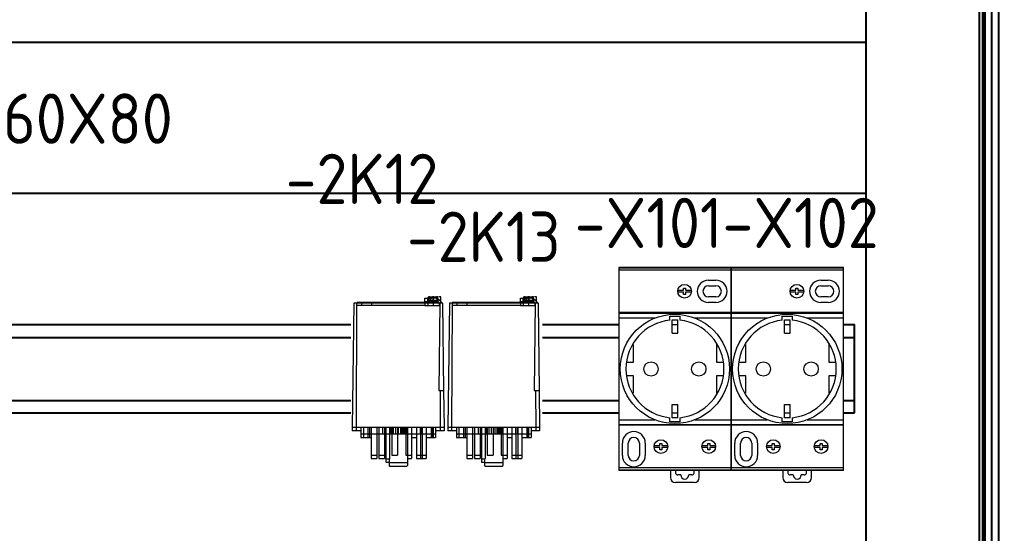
# Model space of a CAD drawing. Header units: millimetres. Extents: x 42151 to 59780, y 37376 to 44547.
# Drawn here: x 47415.8 to 47805.2, y 43349.3 to 43553.8 of the extents above; entities that cross this region are included whole.
import ezdxf
from ezdxf.enums import TextEntityAlignment as Align

# ---------------------------------------------------------------- set-up
doc = ezdxf.new("R2010")
doc.units = ezdxf.units.MM
doc.set_wipeout_variables(frame=1)
doc.layers.add('! NO PLOT !', color=7, linetype='Continuous', true_color=0xff75dd, plot=False)
doc.layers.add('000-PI-Oprema', color=30, linetype='Continuous', lineweight=5)
for name, color, linetype in [('000-PI-ORMAR', 2, 'Continuous'), ('000-PI_TEXT', 7, 'Continuous'), ('002-PI-Kabelska kanalica', 150, 'Continuous'), ('004-PI-DIN Šina', 3, 'Continuous'), ('SI-Ormari', 51, 'Continuous')]:
    doc.layers.add(name, color=color, linetype=linetype)
doc.styles.add('PI0', font='isocpeur.ttf', dxfattribs={"width": 0.9})

# ---------------------------------------------------------------- blocks, each defined once
blk = doc.blocks.new('2000x800_montazna ploca')
at = {"layer": '000-PI-ORMAR'}
blk.add_line((-3634.67, 1646.19), (-3634.67, -243.81), dxfattribs=at)
blk = doc.blocks.new('*U90')
at = {"layer": '002-PI-Kabelska kanalica'}
blk.add_line((80, -100), (80, 1630), dxfattribs=at)
blk = doc.blocks.new('A9A15310')
at = {"layer": '000-PI-Oprema'}
blk.add_line((48563.46, 37606.01), (48555.96, 37606.01), dxfattribs=at)
for centre, start, end in [((48555.96, 37608.01), 180, 270), ((48563.46, 37608.01), 270, 0)]:
    blk.add_arc(centre, 2, start, end, dxfattribs=at)
blk.add_wipeout([(48533.42, 37691.62), (48578.12, 37691.62), (48578.12, 37610.81), (48533.42, 37610.81)]).dxf.layer = '000-PI-Oprema'
for p, q in [((48533.42, 37691.62), (48533.42, 37610.81)), ((48578.12, 37691.62), (48533.42, 37691.62)), ((48533.42, 37691.47), (48578.12, 37691.47)), ((48578.12, 37690.47), (48533.42, 37690.47)), ((48578.12, 37610.81), (48578.12, 37691.62)), ((48569.12, 37686.56), (48572.07, 37686.56)), ((48556.92, 37682.51), (48559.22, 37682.51)), ((48559.22, 37682.51), (48559.22, 37683.36)), ((48559.22, 37683.36), (48560.02, 37683.36)), ((48560.02, 37683.36), (48560.02, 37682.51)), ((48560.02, 37682.51), (48562.32, 37682.51)), ((48569.12, 37684.31), (48572.07, 37684.31)), ((48559.22, 37681.71), (48556.92, 37681.71)), ((48559.22, 37680.86), (48559.22, 37681.71)), ((48560.02, 37680.86), (48559.22, 37680.86)), ((48560.02, 37681.71), (48560.02, 37680.86)), ((48562.32, 37681.71), (48560.02, 37681.71)), ((48572.07, 37679.91), (48569.12, 37679.91)), ((48572.07, 37677.66), (48569.12, 37677.66)), ((48578.12, 37673.62), (48533.42, 37673.62)), ((48533.42, 37673.46), (48578.12, 37673.46)), ((48547.83, 37671.46), (48533.42, 37671.46)), ((48553.77, 37670.61), (48553.77, 37672.21)), ((48553.77, 37672.21), (48557.77, 37672.21)), ((48554.67, 37665.4), (48554.67, 37670.71)), ((48554.67, 37670.71), (48556.87, 37670.71)), ((48556.87, 37665.4), (48556.87, 37670.71)), ((48557.77, 37672.21), (48557.77, 37670.61)), ((48578.12, 37671.46), (48563.71, 37671.46)), ((48554.67, 37668.87), (48556.87, 37668.87)), ((48554.67, 37665.4), (48556.87, 37665.4)), ((48539.13, 37660.89), (48539.13, 37653.82)), ((48572.41, 37653.82), (48572.41, 37660.89)), ((48539.13, 37653.82), (48536.7, 37653.82)), ((48574.84, 37653.82), (48572.41, 37653.82)), ((48536.7, 37648.6), (48539.13, 37648.6)), ((48539.13, 37648.6), (48539.13, 37641.53)), ((48572.41, 37648.6), (48574.84, 37648.6)), ((48572.41, 37641.53), (48572.41, 37648.6)), ((48554.67, 37637.02), (48556.87, 37637.02)), ((48554.67, 37631.71), (48554.67, 37637.02)), ((48556.87, 37631.71), (48556.87, 37637.02)), ((48553.77, 37630.21), (48553.77, 37631.81)), ((48556.87, 37633.55), (48554.67, 37633.55)), ((48556.87, 37631.71), (48554.67, 37631.71)), ((48557.77, 37631.81), (48557.77, 37630.21)), ((48533.42, 37630.97), (48547.81, 37630.97)), ((48578.12, 37628.97), (48533.42, 37628.97)), ((48578.12, 37628.82), (48533.42, 37628.82)), ((48557.77, 37630.21), (48553.77, 37630.21)), ((48563.73, 37630.97), (48578.12, 37630.97)), ((48534.86, 37616.81), (48534.86, 37621.71)), ((48537.22, 37616.81), (48537.22, 37621.71)), ((48541.62, 37621.71), (48541.62, 37616.81)), ((48543.98, 37621.71), (48543.98, 37616.81)), ((48547.52, 37620.71), (48549.82, 37620.71)), ((48549.82, 37619.91), (48547.52, 37619.91)), ((48549.82, 37621.56), (48550.62, 37621.56)), ((48549.82, 37620.71), (48549.82, 37621.56)), ((48549.82, 37619.06), (48549.82, 37619.91)), ((48550.62, 37621.56), (48550.62, 37620.71)), ((48550.62, 37620.71), (48552.92, 37620.71)), ((48552.92, 37619.91), (48550.62, 37619.91)), ((48550.62, 37619.91), (48550.62, 37619.06)), ((48566.52, 37620.71), (48568.82, 37620.71)), ((48568.82, 37619.91), (48566.52, 37619.91)), ((48568.82, 37621.56), (48569.62, 37621.56)), ((48568.82, 37620.71), (48568.82, 37621.56)), ((48568.82, 37619.06), (48568.82, 37619.91)), ((48569.62, 37621.56), (48569.62, 37620.71)), ((48569.62, 37620.71), (48571.92, 37620.71)), ((48571.92, 37619.91), (48569.62, 37619.91)), ((48569.62, 37619.91), (48569.62, 37619.06)), ((48550.62, 37619.06), (48549.82, 37619.06)), ((48569.62, 37619.06), (48568.82, 37619.06)), ((48533.42, 37611.97), (48578.12, 37611.97)), ((48578.12, 37610.97), (48533.42, 37610.97)), ((48578.12, 37610.81), (48533.42, 37610.81)), ((48553.96, 37610.81), (48553.96, 37608.01)), ((48558.11, 37609.01), (48556.96, 37609.01)), ((48562.46, 37609.01), (48561.31, 37609.01)), ((48565.46, 37608.01), (48565.46, 37610.81))]:
    blk.add_line(p, q, dxfattribs=at)
for centre, radius in [((48559.62, 37682.11), 2.73), ((48555.77, 37651.21), 21.75), ((48546.27, 37651.21), 2.85), ((48565.27, 37651.21), 2.85), ((48550.22, 37620.31), 2.73), ((48569.22, 37620.31), 2.73)]:
    blk.add_circle(centre, radius, dxfattribs=at)
for centre, radius, start, end in [((48569.12, 37682.11), 4.45, 90, 270), ((48572.07, 37682.11), 4.45, 270, 90), ((48569.12, 37682.11), 2.2, 90, 270), ((48572.07, 37682.11), 2.2, 270, 90), ((48555.77, 37651.21), 19.5, 95.8868, 264.1132), ((48555.77, 37651.21), 19.5, 275.8868, 84.1132), ((48539.42, 37621.71), 4.56, 0, 180), ((48539.42, 37621.71), 2.2, 0, 180), ((48539.42, 37616.81), 4.56, 180, 0), ((48539.42, 37616.81), 2.2, 180, 0), ((48556.96, 37610.01), 1, 124.3289, 270), ((48559.71, 37609.01), 1.6, 180, 0), ((48562.46, 37610.01), 1, 270, 55.6711)]:
    blk.add_arc(centre, radius, start, end, dxfattribs=at)
blk = doc.blocks.new('*U137')
at = {"layer": '002-PI-Kabelska kanalica'}
for p, q in [((-20, 519), (40, 519)), ((-20, -100), (-20, 519)), ((40, -100), (40, 519))]:
    blk.add_line(p, q, dxfattribs=at)
blk = doc.blocks.new('*U134')
at = {"layer": '004-PI-DIN Šina'}
blk.add_lwpolyline([(610, -17.5), (610, 17.5), (0, 17.5), (0, -17.5)], close=True, dxfattribs=at)
for points in [[(0, 12.5), (610, 12.5)], [(0, -12.5), (610, -12.5)]]:
    blk.add_lwpolyline(points, dxfattribs=at)
blk = doc.blocks.new('700-HN205 - podnozje za relej AllenB')
blk.add_wipeout([(50906.84, 45326.57), (50944.84, 45326.57), (50944.84, 45249.07), (50906.84, 45249.07)]).dxf.layer = '! NO PLOT !'
blk = doc.blocks.new('700-HA33A2-3-4L - Allen Breadley')
at = {"layer": '000-PI-Oprema', "ltscale": 0.25}
for p, q in [((50552.4, 45341.95), (50551.8, 45292.45)), ((50553.53, 45341.95), (50552.4, 45341.95)), ((50553.53, 45341.95), (50553.3, 45292.45)), ((50580.7, 45341.95), (50553.53, 45341.95)), ((50555.15, 45342.22), (50553.55, 45342.22)), ((50580.5, 45342.22), (50555.15, 45342.22)), ((50555.55, 45341.95), (50555.55, 45342.22)), ((50555.55, 45340.95), (50555.55, 45341.95)), ((50559.55, 45341.95), (50559.55, 45342.22)), ((50559.55, 45340.95), (50559.55, 45341.95)), ((50580.7, 45342.22), (50580.5, 45342.22)), ((50580.7, 45343.95), (50581.7, 45343.95)), ((50580.7, 45341.95), (50580.7, 45343.95)), ((50583.5, 45342.22), (50580.7, 45342.22)), ((50581.7, 45341.95), (50580.7, 45341.95)), ((50580.7, 45341.95), (50580.7, 45340.95)), ((50582.05, 45343.95), (50581.7, 45343.95)), ((50581.7, 45343.95), (50581.7, 45341.95)), ((50586.57, 45341.95), (50581.7, 45341.95)), ((50581.95, 45340.95), (50581.95, 45342.22)), ((50582.55, 45344.45), (50582.05, 45344.45)), ((50582.05, 45343.65), (50582.05, 45344.45)), ((50584, 45343.95), (50582.05, 45343.95)), ((50582.05, 45343.65), (50582.55, 45343.65)), ((50582.05, 45342.45), (50582.05, 45343.65)), ((50583.67, 45342.45), (50582.05, 45342.45)), ((50582.55, 45344.45), (50583.67, 45344.45)), ((50582.55, 45343.65), (50582.55, 45344.45)), ((50583.17, 45342.95), (50582.7, 45344.45)), ((50583.64, 45343.65), (50583.35, 45344.45)), ((50586.35, 45342.22), (50583.5, 45342.22)), ((50583.95, 45343.65), (50583.64, 45343.65)), ((50584.23, 45344.45), (50583.67, 45344.45)), ((50583.67, 45342.45), (50584.23, 45342.45)), ((50584.26, 45343.65), (50583.95, 45343.65)), ((50585.7, 45343.95), (50584, 45343.95)), ((50584.05, 45340.95), (50584.05, 45342.22)), ((50584.23, 45344.45), (50585.35, 45344.45)), ((50585.85, 45342.45), (50584.23, 45342.45)), ((50585.85, 45344.45), (50585.35, 45344.45)), ((50585.35, 45344.45), (50585.35, 45343.65)), ((50585.85, 45343.65), (50585.35, 45343.65)), ((50585.85, 45343.8), (50585.7, 45343.95)), ((50585.85, 45343.65), (50585.85, 45344.45)), ((50587.7, 45341.95), (50585.85, 45343.8)), ((50585.85, 45343.65), (50585.85, 45342.45)), ((50586.57, 45341.95), (50586.17, 45307.15)), ((50587.05, 45344.45), (50586.25, 45344.45)), ((50586.5, 45340.95), (50586.5, 45341.95)), ((50587.7, 45341.95), (50586.57, 45341.95)), ((50587.05, 45341.95), (50587.05, 45344.45)), ((50587.7, 45341.95), (50588.12, 45307.15)), ((50554.03, 45340.95), (50553.6, 45340.95)), ((50580.7, 45340.95), (50554.03, 45340.95)), ((50580.7, 45340.95), (50584, 45340.95)), ((50584, 45340.95), (50586.5, 45340.95)), ((50586.17, 45307.15), (50586.73, 45307.15)), ((50586.73, 45307.15), (50586.8, 45292.45)), ((50586.73, 45307.15), (50588.12, 45307.15)), ((50588.12, 45307.15), (50588.3, 45292.45)), ((50553.3, 45292.45), (50551.8, 45292.45)), ((50586.8, 45292.45), (50553.3, 45292.45)), ((50555.2, 45292.45), (50555.2, 45289.85)), ((50556.21, 45292.45), (50556.21, 45289.85)), ((50558.14, 45289.85), (50558.14, 45292.45)), ((50558.68, 45292.45), (50558.68, 45289.85)), ((50559.31, 45292.45), (50559.31, 45289.85)), ((50561.61, 45292.45), (50561.61, 45289.85)), ((50562.35, 45292.45), (50562.35, 45289.85)), ((50563.85, 45292.45), (50563.85, 45289.85)), ((50564.65, 45292.45), (50564.65, 45289.85)), ((50564.76, 45292.45), (50564.76, 45289.85)), ((50565.31, 45289.85), (50565.31, 45292.45)), ((50566.6, 45292.45), (50566.6, 45289.85)), ((50566.74, 45292.45), (50566.74, 45289.85)), ((50567.28, 45292.45), (50567.28, 45289.85)), ((50567.48, 45292.45), (50567.48, 45289.85)), ((50568.09, 45292.45), (50568.09, 45289.85)), ((50569, 45292.45), (50569, 45289.85)), ((50569.78, 45292.45), (50569.78, 45289.85)), ((50570.07, 45292.45), (50570.07, 45289.85)), ((50571.06, 45289.85), (50571.06, 45292.45)), ((50571.53, 45292.45), (50571.53, 45289.85)), ((50572.04, 45292.45), (50572.04, 45289.85)), ((50572.52, 45292.45), (50572.52, 45289.85)), ((50572.8, 45292.45), (50572.8, 45289.85)), ((50573.05, 45292.45), (50573.05, 45289.85)), ((50573.38, 45292.45), (50573.38, 45289.85)), ((50573.66, 45289.85), (50573.66, 45292.45)), ((50573.7, 45292.45), (50573.7, 45281.45)), ((50575.35, 45292.45), (50575.35, 45289.85)), ((50577.31, 45292.45), (50577.31, 45289.85)), ((50578.74, 45292.45), (50578.74, 45289.85)), ((50578.9, 45292.45), (50578.9, 45281.45)), ((50579.49, 45292.45), (50579.49, 45289.85)), ((50579.61, 45292.45), (50579.61, 45289.85)), ((50581.2, 45292.45), (50581.2, 45289.85)), ((50583.19, 45292.45), (50583.19, 45289.85)), ((50583.47, 45292.45), (50583.47, 45289.85)), ((50583.9, 45292.45), (50583.9, 45289.85)), ((50584.9, 45292.45), (50584.9, 45289.85)), ((50588.3, 45292.45), (50586.8, 45292.45)), ((50555.2, 45289.85), (50570.05, 45289.85)), ((50559.31, 45289.85), (50559.31, 45281.45)), ((50561.61, 45289.85), (50561.61, 45281.45)), ((50562.35, 45289.85), (50562.35, 45281.45)), ((50564.65, 45289.85), (50564.65, 45281.45)), ((50565.2, 45289.85), (50565.2, 45280.15)), ((50566.6, 45289.85), (50566.6, 45280.15)), ((50567.48, 45289.85), (50567.48, 45281.45)), ((50569.78, 45289.85), (50569.78, 45281.45)), ((50570.05, 45289.85), (50584.9, 45289.85)), ((50573.05, 45289.85), (50573.05, 45281.45)), ((50575.35, 45289.85), (50575.35, 45281.45)), ((50577.31, 45289.85), (50577.31, 45281.45)), ((50579.61, 45289.85), (50579.61, 45281.45)), ((50581.2, 45289.85), (50581.2, 45281.45)), ((50559.31, 45281.45), (50559.35, 45281.45)), ((50559.35, 45281.45), (50561.61, 45281.45)), ((50562.35, 45281.45), (50562.75, 45281.45)), ((50562.75, 45281.45), (50564.65, 45281.45)), ((50565.4, 45279.95), (50566.54, 45279.95)), ((50566.4, 45279.95), (50566.4, 45278.65)), ((50567.48, 45281.45), (50568.46, 45281.45)), ((50568.46, 45281.45), (50569.78, 45281.45)), ((50573.05, 45281.45), (50574.68, 45281.45)), ((50573.7, 45281.45), (50573.7, 45278.65)), ((50574.68, 45281.45), (50575.35, 45281.45)), ((50577.31, 45281.45), (50579.43, 45281.45)), ((50579.43, 45281.45), (50579.61, 45281.45)), ((50579.61, 45281.45), (50581.2, 45281.45)), ((50566.6, 45278.45), (50566.79, 45278.45)), ((50566.79, 45278.45), (50573.5, 45278.45))]:
    blk.add_line(p, q, dxfattribs=at)
for centre, start, end in [((50565.4, 45280.15), 180, 270), ((50566.6, 45278.65), 180, 269.9998), ((50573.5, 45278.65), 270, 0)]:
    blk.add_arc(centre, 0.2, start, end, dxfattribs=at)
blk.add_open_spline([(50566.6, 45280.15), (50566.6, 45280.12), (50566.6, 45280.1), (50566.59, 45280.05), (50566.59, 45280.03), (50566.57, 45279.99), (50566.57, 45279.98), (50566.55, 45279.95), (50566.55, 45279.95), (50566.54, 45279.95), (50566.54, 45279.95), (50566.54, 45279.95)], degree=3, knots=[0, 0, 0, 0, 0.00771332, 0.00771332, 0.01548557, 0.01548557, 0.02336323, 0.02336323, 0.03130971, 0.03130971, 0.03168477, 0.03168477, 0.03168477, 0.03168477], dxfattribs=at)
blk = doc.blocks.new('700-HA33A2-3-4L - Allen Bradley')
blk.add_wipeout([(50555.2, 45292.45), (50555.2, 45289.85), (50559.31, 45289.85), (50559.35, 45281.45), (50565.2, 45281.45), (50565.2, 45279.95), (50566.4, 45279.95), (50566.4, 45278.65), (50566.46, 45278.51), (50566.6, 45278.45), (50573.5, 45278.45), (50573.64, 45278.51), (50573.7, 45278.65), (50573.7, 45281.45), (50575.35, 45281.45), (50575.35, 45289.85), (50577.31, 45289.85), (50577.31, 45281.45), (50581.2, 45281.45), (50581.2, 45289.85), (50584.9, 45289.85), (50584.9, 45292.45), (50588.3, 45292.49)]).dxf.layer = '000-PI-Oprema'
blk.add_wipeout([(50552.4, 45341.95), (50587.7, 45341.95), (50588.3, 45292.45), (50551.8, 45292.45)]).dxf.layer = '000-PI-Oprema'
at = {"layer": '! NO PLOT !'}
blk.add_blockref('700-HA33A2-3-4L - Allen Breadley', (0, 0), dxfattribs=at)
blk = doc.blocks.new('700-HA33A2-3-4L - Relej s podnozjem')
at = {"layer": '! NO PLOT !'}
blk.add_blockref('700-HN205 - podnozje za relej AllenB', (-168.67, -68.24), dxfattribs=at)
blk.add_blockref('700-HA33A2-3-4L - Allen Breadley', (186.83, -95.22, 13.23), dxfattribs=at)
at = {"layer": '000-PI-Oprema'}
blk.add_blockref('700-HA33A2-3-4L - Allen Bradley', (186.83, -93.82, 10.18), dxfattribs=at)

msp = doc.modelspace()

# ---------------------------------------------------------------- linework, layer by layer
at = {"layer": '000-PI-ORMAR'}
for p, q in [((47797.526, 43996.747), (47797.526, 42012.247)), ((47799.026, 43996.747), (47799.026, 42012.247)), ((47799.038, 42012.247), (47799.038, 43996.747)), ((47799.807, 43976.247), (47799.807, 42025.247)), ((47802.526, 43976.247), (47802.526, 42025.247)), ((47802.526, 43976.247), (47802.526, 42025.247)), ((47805.245, 43976.247), (47805.245, 42025.247))]:
    msp.add_line(p, q, dxfattribs=at)

# ---------------------------------------------------------------- block references
msp.add_blockref('*U134', (47138.026, 43414.747))
at = {"layer": 'SI-Ormari'}
for name, p, rotation in [('*U90', (47832.526, 43844.747), 180), ('*U137', (47233.526, 43524.747), 270)]:
    msp.add_blockref(name, p, dxfattribs=dict(at, rotation=rotation))

# ---------------------------------------------------------------- texts
at = {"layer": '000-PI_TEXT', "style": 'PI0', "width": 0.9}
for s, p in [('-2K12', (47552.057, 43490.42, 10.177)), ('-X101', (47666.102, 43472.865)), ('-X102', (47726.534, 43472.865)), ('-2K13', (47600.489, 43467.396, 10.177))]:
    msp.add_text(s, height=20, dxfattribs=at).set_placement(p, align=Align.MIDDLE)
at = {"layer": '000-PI_TEXT', "insert": (47443.026, 43514.375), "char_height": 20, "width": 16.78721, "attachment_point": 5, "style": 'PI0'}
msp.add_mtext('{\\fISOCPEUR|b0|i0|c238|p34;6}0X{\\fISOCPEUR|b0|i0|c238|p34;8}0', dxfattribs=at)

# ---------------------------------------------------------------- next in the draw order: block references
at = {"layer": '000-PI-Oprema'}
msp.add_blockref('700-HA33A2-3-4L - Relej s podnozjem', (-3152.417, -1807.151, -10.177), dxfattribs=at)

# ---------------------------------------------------------------- next in the draw order: block references
msp.add_blockref('700-HA33A2-3-4L - Relej s podnozjem', (-3190.417, -1807.151, -10.177), dxfattribs=at)

# ---------------------------------------------------------------- next in the draw order: block references
msp.add_blockref('2000x800_montazna ploca', (51387.195, 42298.559))

# ---------------------------------------------------------------- next in the draw order: block references
at = {"layer": '000-PI-Oprema', "ltscale": 0.25}
msp.add_blockref('A9A15310', (-879.222, 5763.529), dxfattribs=at)

# ---------------------------------------------------------------- next in the draw order: block references
msp.add_blockref('A9A15310', (-834.522, 5763.529), dxfattribs=at)

doc.saveas('drawing.dxf')
